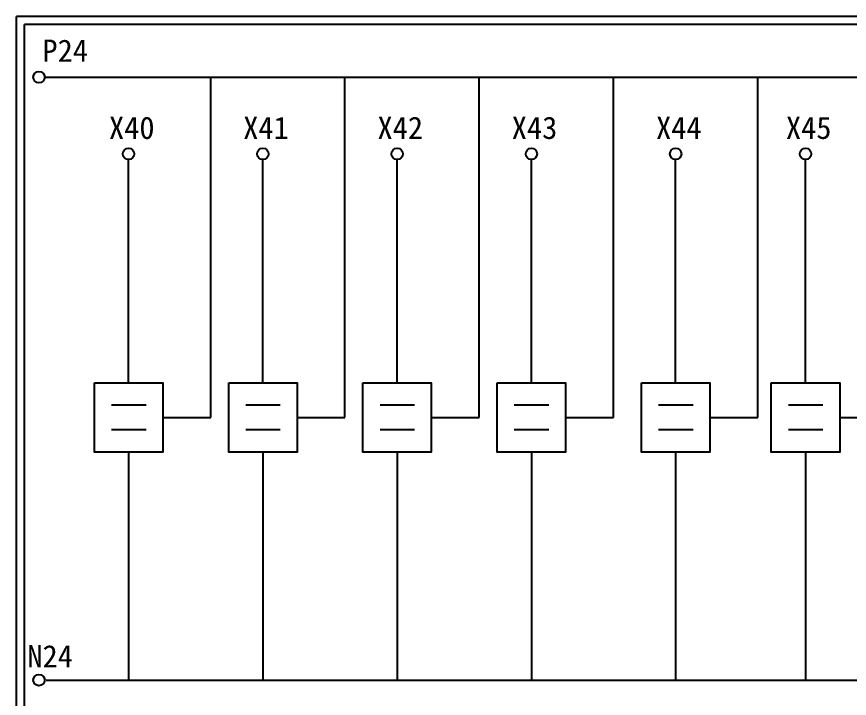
# Model space of a CAD drawing. Extents: x 325 to 612, y 3 to 207.
# Drawn here: x 325.3 to 459.5, y 97 to 207 of the extents above; entities that cross this region are included whole.
import ezdxf

# ---------------------------------------------------------------- set-up
doc = ezdxf.new("R2010")
doc.units = 0
doc.layers.get('0').update_dxf_attribs({"linetype": 'CONTINUOUS'})
doc.layers.add('圖框層', color=7, linetype='CONTINUOUS')
doc.layers.add('標尺寸層', color=3, linetype='CONTINUOUS')
doc.styles.add('STSL', font='kaiu.ttf')

msp = doc.modelspace()

# ---------------------------------------------------------------- linework, layer by layer
at = {"color": 0}
for p, q in [((356.59, 142.31), (356.59, 197.22)), ((378.23, 142.31), (378.23, 197.22)), ((399.86, 142.31), (399.86, 197.22)), ((421.5, 142.31), (421.5, 197.22)), ((444.76, 142.31), (444.76, 197.22)), ((343.36, 147.89), (343.36, 183.91)), ((365, 147.89), (365, 183.91)), ((386.64, 147.89), (386.64, 183.91)), ((408.28, 147.89), (408.28, 183.91)), ((431.53, 147.89), (431.53, 183.91)), ((452.47, 147.89), (452.47, 183.91)), ((348.88, 142.31), (356.59, 142.31)), ((370.51, 142.31), (378.23, 142.31)), ((392.15, 142.31), (399.86, 142.31)), ((413.79, 142.31), (421.5, 142.31)), ((437.05, 142.31), (444.76, 142.31)), ((457.98, 142.31), (465.69, 142.31)), ((343.36, 136.73), (343.36, 99.96)), ((365, 136.73), (365, 99.96)), ((386.64, 136.73), (386.64, 99.96)), ((408.28, 136.73), (408.28, 99.96)), ((431.53, 136.73), (431.53, 99.96)), ((452.47, 136.73), (452.47, 99.96))]:
    msp.add_line(p, q, dxfattribs=at)
for points in [[(337.85, 147.89), (348.88, 147.89), (348.88, 136.73), (337.85, 136.73)], [(359.49, 147.89), (370.51, 147.89), (370.51, 136.73), (359.49, 136.73)], [(381.13, 147.89), (392.15, 147.89), (392.15, 136.73), (381.13, 136.73)], [(402.77, 147.89), (413.79, 147.89), (413.79, 136.73), (402.77, 136.73)], [(426.02, 147.89), (437.05, 147.89), (437.05, 136.73), (426.02, 136.73)], [(446.95, 147.89), (457.98, 147.89), (457.98, 136.73), (446.95, 136.73)]]:
    msp.add_lwpolyline(points, close=True, dxfattribs=at)
at = {"layer": '圖框層', "color": 0}
for p, q in [((612.32, 206.97), (325.32, 206.97)), ((325.32, 3), (325.32, 206.97)), ((611.07, 205.72), (326.57, 205.72)), ((326.57, 4.25), (326.57, 205.72))]:
    msp.add_line(p, q, dxfattribs=at)
at = {"layer": '標尺寸層', "color": 0}
for p, q in [((329.84, 197.22), (607.44, 197.22)), ((340.6, 144.34), (346.17, 144.34)), ((362.24, 144.34), (367.81, 144.34)), ((383.88, 144.34), (389.45, 144.34)), ((405.52, 144.34), (411.09, 144.34)), ((428.77, 144.34), (434.34, 144.34)), ((449.7, 144.34), (455.27, 144.34)), ((340.6, 140.37), (346.17, 140.37)), ((362.24, 140.37), (367.81, 140.37)), ((383.88, 140.37), (389.45, 140.37)), ((405.52, 140.37), (411.09, 140.37)), ((428.77, 140.37), (434.34, 140.37)), ((449.7, 140.37), (455.27, 140.37)), ((330.05, 99.96), (607.44, 99.96))]:
    msp.add_line(p, q, dxfattribs=at)
for centre in [(328.92, 197.22), (343.36, 184.83), (365, 184.83), (386.64, 184.83), (408.28, 184.83), (431.53, 184.83), (452.47, 184.83), (328.92, 99.96)]:
    msp.add_circle(centre, 0.92, dxfattribs=at)

# ---------------------------------------------------------------- texts
at = {"layer": '圖框層', "color": 0, "style": 'STSL'}
for s, p in [('P24', (329.47, 199.68)), ('X40', (340.2, 187.24)), ('X41', (361.83, 187.24)), ('X42', (383.47, 187.24)), ('X43', (405.11, 187.24)), ('X44', (428.37, 187.24)), ('X45', (449.3, 187.24)), ('N24', (327.04, 102))]:
    msp.add_text(s, height=3.6, dxfattribs=at).set_placement(p)

doc.saveas('drawing.dxf')
